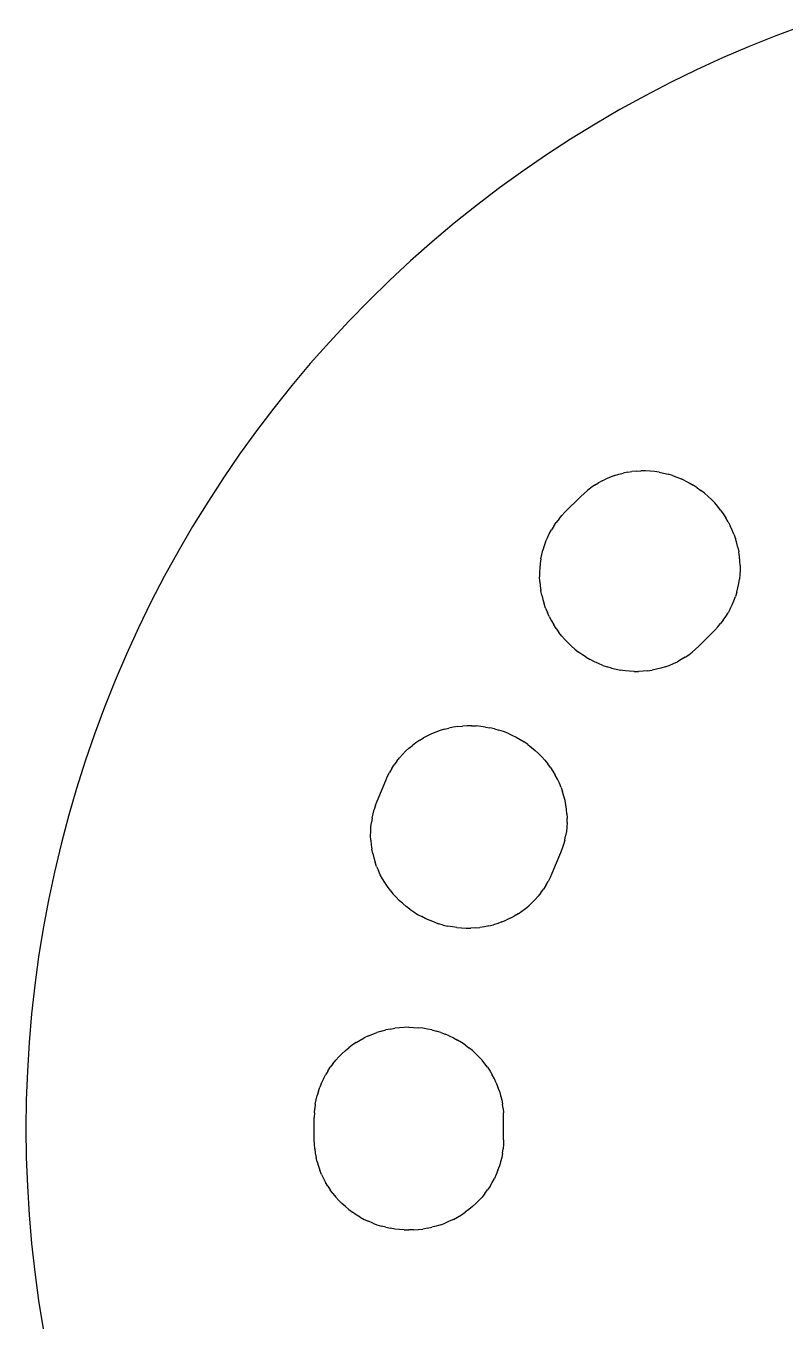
# Model space of a CAD drawing. Header units: millimetres. Extents: x 357 to 567, y 78 to 386.
# Drawn here: x 404.8 to 438.5, y 325.6 to 383.1 of the extents above; entities that cross this region are included whole.
import ezdxf

# ---------------------------------------------------------------- set-up
doc = ezdxf.new("R2010")
doc.units = ezdxf.units.MM
doc.header["$MEASUREMENT"] = 0
doc.layers.get('0').update_dxf_attribs({"linetype": 'CONTINUOUS'})

msp = doc.modelspace()

# ---------------------------------------------------------------- linework, layer by layer
at = {"color": 1}
for p, q in [((438.074, 382.704), (436.889, 382.231)), ((438.074, 382.704), (436.889, 382.231)), ((439.27, 383.149), (438.074, 382.704)), ((439.27, 383.149), (438.074, 382.704)), ((436.889, 382.231), (435.716, 381.728)), ((436.889, 382.231), (435.716, 381.728)), ((435.716, 381.728), (434.555, 381.196)), ((435.716, 381.728), (434.555, 381.196)), ((434.555, 381.196), (433.408, 380.636)), ((434.555, 381.196), (433.408, 380.636)), ((433.408, 380.636), (432.276, 380.049)), ((433.408, 380.636), (432.276, 380.049)), ((432.276, 380.049), (431.157, 379.433)), ((432.276, 380.049), (431.157, 379.433)), ((431.157, 379.433), (430.055, 378.791)), ((431.157, 379.433), (430.055, 378.791)), ((430.055, 378.791), (428.968, 378.121)), ((430.055, 378.791), (428.968, 378.121)), ((428.968, 378.121), (427.898, 377.425)), ((428.968, 378.121), (427.898, 377.425)), ((427.898, 377.425), (426.846, 376.703)), ((427.898, 377.425), (426.846, 376.703)), ((426.846, 376.703), (425.812, 375.956)), ((426.846, 376.703), (425.812, 375.956)), ((425.812, 375.956), (424.796, 375.183)), ((425.812, 375.956), (424.796, 375.183)), ((424.796, 375.183), (423.8, 374.385)), ((424.796, 375.183), (423.8, 374.385)), ((423.8, 374.385), (422.823, 373.564)), ((423.8, 374.385), (422.823, 373.564)), ((422.823, 373.564), (421.867, 372.718)), ((422.823, 373.564), (421.867, 372.718)), ((421.867, 372.718), (420.932, 371.85)), ((421.867, 372.718), (420.932, 371.85)), ((420.932, 371.85), (420.019, 370.958)), ((420.932, 371.85), (420.019, 370.958)), ((420.019, 370.958), (419.127, 370.045)), ((420.019, 370.958), (419.127, 370.045)), ((419.127, 370.045), (418.259, 369.11)), ((419.127, 370.045), (418.259, 369.11)), ((418.259, 369.11), (417.413, 368.154)), ((418.259, 369.11), (417.413, 368.154)), ((417.413, 368.154), (416.592, 367.177)), ((417.413, 368.154), (416.592, 367.177)), ((416.592, 367.177), (415.794, 366.181)), ((416.592, 367.177), (415.794, 366.181)), ((415.794, 366.181), (415.022, 365.165)), ((415.794, 366.181), (415.022, 365.165)), ((415.022, 365.165), (414.274, 364.131)), ((415.022, 365.165), (414.274, 364.131)), ((414.274, 364.131), (413.552, 363.078)), ((414.274, 364.131), (413.552, 363.078)), ((430.918, 363.185), (430.732, 363.117)), ((430.918, 363.185), (430.732, 363.117)), ((430.918, 363.185), (431.107, 363.244)), ((430.918, 363.185), (431.107, 363.244)), ((431.107, 363.244), (431.3, 363.293)), ((431.107, 363.244), (431.3, 363.293)), ((431.495, 363.332), (431.3, 363.293)), ((431.495, 363.332), (431.3, 363.293)), ((431.495, 363.332), (431.692, 363.361)), ((431.495, 363.332), (431.692, 363.361)), ((431.892, 363.381), (431.692, 363.361)), ((431.892, 363.381), (431.692, 363.361)), ((431.892, 363.381), (432.092, 363.391)), ((431.892, 363.381), (432.092, 363.391)), ((432.293, 363.391), (432.092, 363.391)), ((432.293, 363.391), (432.092, 363.391)), ((432.494, 363.381), (432.293, 363.391)), ((432.494, 363.381), (432.293, 363.391)), ((432.696, 363.362), (432.494, 363.381)), ((432.696, 363.362), (432.494, 363.381)), ((432.896, 363.332), (432.696, 363.362)), ((432.896, 363.332), (432.696, 363.362)), ((432.896, 363.332), (433.095, 363.293)), ((432.896, 363.332), (433.095, 363.293)), ((433.095, 363.293), (433.292, 363.244)), ((433.095, 363.293), (433.292, 363.244)), ((433.487, 363.186), (433.292, 363.244)), ((433.487, 363.186), (433.292, 363.244)), ((433.487, 363.186), (433.68, 363.118)), ((433.487, 363.186), (433.68, 363.118)), ((413.552, 363.078), (412.856, 362.009)), ((413.552, 363.078), (412.856, 362.009)), ((429.871, 362.644), (429.715, 362.524)), ((429.871, 362.644), (429.715, 362.524)), ((430.032, 362.756), (429.871, 362.644)), ((430.032, 362.756), (429.871, 362.644)), ((430.032, 362.756), (430.2, 362.859)), ((430.032, 362.756), (430.2, 362.859)), ((430.372, 362.954), (430.2, 362.859)), ((430.372, 362.954), (430.2, 362.859)), ((430.372, 362.954), (430.55, 363.04)), ((430.372, 362.954), (430.55, 363.04)), ((430.732, 363.117), (430.55, 363.04)), ((430.732, 363.117), (430.55, 363.04)), ((433.68, 363.118), (433.87, 363.041)), ((433.68, 363.118), (433.87, 363.041)), ((434.056, 362.955), (433.87, 363.041)), ((434.056, 362.955), (433.87, 363.041)), ((434.056, 362.955), (434.238, 362.86)), ((434.056, 362.955), (434.238, 362.86)), ((434.238, 362.86), (434.415, 362.756)), ((434.238, 362.86), (434.415, 362.756)), ((434.588, 362.645), (434.415, 362.756)), ((434.588, 362.645), (434.415, 362.756)), ((434.588, 362.645), (434.755, 362.525)), ((434.588, 362.645), (434.755, 362.525)), ((412.856, 362.009), (412.187, 360.922)), ((412.856, 362.009), (412.187, 360.922)), ((429.423, 362.261), (428.716, 361.554)), ((429.423, 362.261), (428.716, 361.554)), ((429.423, 362.261), (429.566, 362.396)), ((429.423, 362.261), (429.566, 362.396)), ((429.566, 362.396), (429.715, 362.524)), ((429.566, 362.396), (429.715, 362.524)), ((434.917, 362.397), (434.755, 362.525)), ((434.917, 362.397), (434.755, 362.525)), ((435.072, 362.262), (434.917, 362.397)), ((435.072, 362.262), (434.917, 362.397)), ((435.072, 362.262), (435.221, 362.12)), ((435.072, 362.262), (435.221, 362.12)), ((435.364, 361.97), (435.221, 362.12)), ((435.364, 361.97), (435.221, 362.12)), ((428.453, 361.262), (428.581, 361.411)), ((428.453, 361.262), (428.581, 361.411)), ((428.716, 361.554), (428.581, 361.411)), ((428.716, 361.554), (428.581, 361.411)), ((435.499, 361.815), (435.364, 361.97)), ((435.499, 361.815), (435.364, 361.97)), ((435.627, 361.653), (435.499, 361.815)), ((435.627, 361.653), (435.499, 361.815)), ((435.627, 361.653), (435.747, 361.486)), ((435.627, 361.653), (435.747, 361.486)), ((435.747, 361.486), (435.858, 361.313)), ((435.747, 361.486), (435.858, 361.313)), ((412.187, 360.922), (411.544, 359.819)), ((412.187, 360.922), (411.544, 359.819)), ((428.221, 360.945), (428.118, 360.778)), ((428.221, 360.945), (428.118, 360.778)), ((428.221, 360.945), (428.333, 361.107)), ((428.221, 360.945), (428.333, 361.107)), ((428.453, 361.262), (428.333, 361.107)), ((428.453, 361.262), (428.333, 361.107)), ((435.962, 361.136), (435.858, 361.313)), ((435.962, 361.136), (435.858, 361.313)), ((435.962, 361.136), (436.057, 360.954)), ((435.962, 361.136), (436.057, 360.954)), ((436.143, 360.768), (436.057, 360.954)), ((436.143, 360.768), (436.057, 360.954)), ((427.86, 360.245), (427.937, 360.427)), ((427.86, 360.245), (427.937, 360.427)), ((427.937, 360.427), (428.023, 360.605)), ((427.937, 360.427), (428.023, 360.605)), ((428.023, 360.605), (428.118, 360.778)), ((428.023, 360.605), (428.118, 360.778)), ((436.22, 360.578), (436.143, 360.768)), ((436.22, 360.578), (436.143, 360.768)), ((436.22, 360.578), (436.287, 360.386)), ((436.22, 360.578), (436.287, 360.386)), ((436.346, 360.19), (436.287, 360.386)), ((436.346, 360.19), (436.287, 360.386)), ((411.544, 359.819), (410.928, 358.701)), ((411.544, 359.819), (410.928, 358.701)), ((427.685, 359.677), (427.733, 359.87)), ((427.685, 359.677), (427.733, 359.87)), ((427.792, 360.059), (427.733, 359.87)), ((427.792, 360.059), (427.733, 359.87)), ((427.86, 360.245), (427.792, 360.059)), ((427.86, 360.245), (427.792, 360.059)), ((436.395, 359.993), (436.346, 360.19)), ((436.395, 359.993), (436.346, 360.19)), ((436.395, 359.993), (436.434, 359.794)), ((436.395, 359.993), (436.434, 359.794)), ((436.464, 359.593), (436.434, 359.794)), ((436.464, 359.593), (436.434, 359.794)), ((427.616, 359.284), (427.596, 359.085)), ((427.616, 359.284), (427.596, 359.085)), ((427.645, 359.482), (427.616, 359.284)), ((427.645, 359.482), (427.616, 359.284)), ((427.645, 359.482), (427.685, 359.677)), ((427.645, 359.482), (427.685, 359.677)), ((436.483, 359.392), (436.464, 359.593)), ((436.483, 359.392), (436.464, 359.593)), ((436.493, 359.191), (436.483, 359.392)), ((436.493, 359.191), (436.483, 359.392)), ((436.493, 359.191), (436.493, 358.99)), ((436.493, 359.191), (436.493, 358.99)), ((410.928, 358.701), (410.34, 357.569)), ((410.928, 358.701), (410.34, 357.569)), ((427.596, 359.085), (427.586, 358.885)), ((427.596, 359.085), (427.586, 358.885)), ((427.586, 358.885), (427.586, 358.684)), ((427.586, 358.885), (427.586, 358.684)), ((427.596, 358.483), (427.586, 358.684)), ((427.596, 358.483), (427.586, 358.684)), ((436.434, 358.393), (436.463, 358.591)), ((436.434, 358.393), (436.463, 358.591)), ((436.483, 358.79), (436.463, 358.591)), ((436.483, 358.79), (436.463, 358.591)), ((436.493, 358.99), (436.483, 358.79)), ((436.493, 358.99), (436.483, 358.79)), ((427.596, 358.483), (427.616, 358.282)), ((427.596, 358.483), (427.616, 358.282)), ((427.616, 358.282), (427.645, 358.081)), ((427.616, 358.282), (427.645, 358.081)), ((427.684, 357.882), (427.645, 358.081)), ((427.684, 357.882), (427.645, 358.081)), ((436.345, 358.005), (436.287, 357.816)), ((436.345, 358.005), (436.287, 357.816)), ((436.345, 358.005), (436.395, 358.198)), ((436.345, 358.005), (436.395, 358.198)), ((436.395, 358.198), (436.434, 358.393)), ((436.395, 358.198), (436.434, 358.393)), ((410.34, 357.569), (409.781, 356.422)), ((410.34, 357.569), (409.781, 356.422)), ((427.684, 357.882), (427.733, 357.685)), ((427.684, 357.882), (427.733, 357.685)), ((427.733, 357.685), (427.791, 357.489)), ((427.733, 357.685), (427.791, 357.489)), ((427.859, 357.297), (427.791, 357.489)), ((427.859, 357.297), (427.791, 357.489)), ((436.056, 357.27), (436.142, 357.448)), ((436.056, 357.27), (436.142, 357.448)), ((436.142, 357.448), (436.219, 357.63)), ((436.142, 357.448), (436.219, 357.63)), ((436.219, 357.63), (436.287, 357.816)), ((436.219, 357.63), (436.287, 357.816)), ((427.859, 357.297), (427.936, 357.107)), ((427.859, 357.297), (427.936, 357.107)), ((428.022, 356.921), (427.936, 357.107)), ((428.022, 356.921), (427.936, 357.107)), ((428.022, 356.921), (428.117, 356.739)), ((428.022, 356.921), (428.117, 356.739)), ((435.746, 356.768), (435.858, 356.93)), ((435.746, 356.768), (435.858, 356.93)), ((435.858, 356.93), (435.961, 357.097)), ((435.858, 356.93), (435.961, 357.097)), ((436.056, 357.27), (435.961, 357.097)), ((436.056, 357.27), (435.961, 357.097)), ((409.781, 356.422), (409.249, 355.261)), ((409.781, 356.422), (409.249, 355.261)), ((428.117, 356.739), (428.221, 356.562)), ((428.117, 356.739), (428.221, 356.562)), ((428.332, 356.389), (428.221, 356.562)), ((428.332, 356.389), (428.221, 356.562)), ((428.332, 356.389), (428.452, 356.222)), ((428.332, 356.389), (428.452, 356.222)), ((435.363, 356.321), (434.656, 355.614)), ((435.363, 356.321), (434.656, 355.614)), ((435.363, 356.321), (435.498, 356.464)), ((435.363, 356.321), (435.498, 356.464)), ((435.498, 356.464), (435.626, 356.613)), ((435.498, 356.464), (435.626, 356.613)), ((435.746, 356.768), (435.626, 356.613)), ((435.746, 356.768), (435.626, 356.613)), ((428.58, 356.06), (428.452, 356.222)), ((428.58, 356.06), (428.452, 356.222)), ((428.58, 356.06), (428.715, 355.905)), ((428.58, 356.06), (428.715, 355.905)), ((428.858, 355.756), (428.715, 355.905)), ((428.858, 355.756), (428.715, 355.905)), ((428.858, 355.756), (429.007, 355.613)), ((428.858, 355.756), (429.007, 355.613)), ((409.249, 355.261), (408.747, 354.088)), ((409.249, 355.261), (408.747, 354.088)), ((429.007, 355.613), (429.162, 355.478)), ((429.007, 355.613), (429.162, 355.478)), ((429.162, 355.478), (429.324, 355.35)), ((429.162, 355.478), (429.324, 355.35)), ((429.491, 355.23), (429.324, 355.35)), ((429.491, 355.23), (429.324, 355.35)), ((429.664, 355.119), (429.491, 355.23)), ((429.664, 355.119), (429.491, 355.23)), ((429.664, 355.119), (429.842, 355.015)), ((429.664, 355.119), (429.842, 355.015)), ((434.047, 355.119), (433.88, 355.016)), ((434.047, 355.119), (433.88, 355.016)), ((434.047, 355.119), (434.209, 355.231)), ((434.047, 355.119), (434.209, 355.231)), ((434.209, 355.231), (434.364, 355.351)), ((434.209, 355.231), (434.364, 355.351)), ((434.513, 355.479), (434.364, 355.351)), ((434.513, 355.479), (434.364, 355.351)), ((434.656, 355.614), (434.513, 355.479)), ((434.656, 355.614), (434.513, 355.479)), ((430.023, 354.92), (429.842, 355.015)), ((430.023, 354.92), (429.842, 355.015)), ((430.209, 354.834), (430.023, 354.92)), ((430.209, 354.834), (430.023, 354.92)), ((430.399, 354.757), (430.209, 354.834)), ((430.399, 354.757), (430.209, 354.834)), ((430.399, 354.757), (430.591, 354.69)), ((430.399, 354.757), (430.591, 354.69)), ((430.787, 354.631), (430.591, 354.69)), ((430.787, 354.631), (430.591, 354.69)), ((430.787, 354.631), (430.984, 354.582)), ((430.787, 354.631), (430.984, 354.582)), ((430.984, 354.582), (431.183, 354.543)), ((430.984, 354.582), (431.183, 354.543)), ((431.384, 354.514), (431.183, 354.543)), ((431.384, 354.514), (431.183, 354.543)), ((431.585, 354.494), (431.384, 354.514)), ((431.585, 354.494), (431.384, 354.514)), ((432.386, 354.514), (432.187, 354.494)), ((432.386, 354.514), (432.187, 354.494)), ((432.386, 354.514), (432.584, 354.543)), ((432.386, 354.514), (432.584, 354.543)), ((432.779, 354.583), (432.584, 354.543)), ((432.779, 354.583), (432.584, 354.543)), ((432.972, 354.631), (432.779, 354.583)), ((432.972, 354.631), (432.779, 354.583)), ((433.161, 354.69), (432.972, 354.631)), ((433.161, 354.69), (432.972, 354.631)), ((433.161, 354.69), (433.347, 354.758)), ((433.161, 354.69), (433.347, 354.758)), ((433.347, 354.758), (433.529, 354.835)), ((433.347, 354.758), (433.529, 354.835)), ((433.529, 354.835), (433.707, 354.921)), ((433.529, 354.835), (433.707, 354.921)), ((433.88, 355.016), (433.707, 354.921)), ((433.88, 355.016), (433.707, 354.921)), ((408.747, 354.088), (408.273, 352.903)), ((408.747, 354.088), (408.273, 352.903)), ((431.786, 354.484), (431.585, 354.494)), ((431.786, 354.484), (431.585, 354.494)), ((431.786, 354.484), (431.987, 354.484)), ((431.786, 354.484), (431.987, 354.484)), ((432.187, 354.494), (431.987, 354.484)), ((432.187, 354.494), (431.987, 354.484)), ((408.273, 352.903), (407.828, 351.707)), ((408.273, 352.903), (407.828, 351.707)), ((407.828, 351.707), (407.413, 350.5)), ((407.828, 351.707), (407.413, 350.5)), ((422.615, 351.631), (422.439, 351.537)), ((422.615, 351.631), (422.439, 351.537)), ((422.797, 351.717), (422.615, 351.631)), ((422.797, 351.717), (422.615, 351.631)), ((422.982, 351.794), (422.797, 351.717)), ((422.982, 351.794), (422.797, 351.717)), ((423.172, 351.862), (422.982, 351.794)), ((423.172, 351.862), (422.982, 351.794)), ((423.365, 351.921), (423.172, 351.862)), ((423.365, 351.921), (423.172, 351.862)), ((423.365, 351.921), (423.562, 351.97)), ((423.365, 351.921), (423.562, 351.97)), ((423.761, 352.01), (423.562, 351.97)), ((423.761, 352.01), (423.562, 351.97)), ((423.962, 352.041), (423.761, 352.01)), ((423.962, 352.041), (423.761, 352.01)), ((423.962, 352.041), (424.165, 352.061)), ((423.962, 352.041), (424.165, 352.061)), ((424.369, 352.073), (424.165, 352.061)), ((424.369, 352.073), (424.165, 352.061)), ((424.573, 352.074), (424.369, 352.073)), ((424.573, 352.074), (424.369, 352.073)), ((424.573, 352.074), (424.778, 352.066)), ((424.573, 352.074), (424.778, 352.066)), ((424.982, 352.048), (424.778, 352.066)), ((424.982, 352.048), (424.778, 352.066)), ((425.186, 352.02), (424.982, 352.048)), ((425.186, 352.02), (424.982, 352.048)), ((425.186, 352.02), (425.388, 351.983)), ((425.186, 352.02), (425.388, 351.983)), ((425.589, 351.936), (425.388, 351.983)), ((425.589, 351.936), (425.388, 351.983)), ((425.589, 351.936), (425.787, 351.88)), ((425.589, 351.936), (425.787, 351.88)), ((425.982, 351.815), (425.787, 351.88)), ((425.982, 351.815), (425.787, 351.88)), ((426.175, 351.74), (425.982, 351.815)), ((426.175, 351.74), (425.982, 351.815)), ((426.175, 351.74), (426.363, 351.657)), ((426.175, 351.74), (426.363, 351.657)), ((426.363, 351.657), (426.547, 351.565)), ((426.363, 351.657), (426.547, 351.565)), ((421.645, 350.944), (421.791, 351.078)), ((421.645, 350.944), (421.791, 351.078)), ((421.791, 351.078), (421.943, 351.204)), ((421.791, 351.078), (421.943, 351.204)), ((422.103, 351.323), (421.943, 351.204)), ((422.103, 351.323), (421.943, 351.204)), ((422.268, 351.434), (422.103, 351.323)), ((422.268, 351.434), (422.103, 351.323)), ((422.268, 351.434), (422.439, 351.537)), ((422.268, 351.434), (422.439, 351.537)), ((426.547, 351.565), (426.727, 351.464)), ((426.547, 351.565), (426.727, 351.464)), ((426.727, 351.464), (426.902, 351.356)), ((426.727, 351.464), (426.902, 351.356)), ((427.071, 351.239), (426.902, 351.356)), ((427.071, 351.239), (426.902, 351.356)), ((427.071, 351.239), (427.235, 351.114)), ((427.071, 351.239), (427.235, 351.114)), ((427.235, 351.114), (427.392, 350.983)), ((427.235, 351.114), (427.392, 350.983)), ((407.413, 350.5), (407.028, 349.284)), ((407.413, 350.5), (407.028, 349.284)), ((421.252, 350.502), (421.137, 350.342)), ((421.252, 350.502), (421.137, 350.342)), ((421.252, 350.502), (421.375, 350.655)), ((421.252, 350.502), (421.375, 350.655)), ((421.506, 350.803), (421.375, 350.655)), ((421.506, 350.803), (421.375, 350.655)), ((421.645, 350.944), (421.506, 350.803)), ((421.645, 350.944), (421.506, 350.803)), ((427.543, 350.844), (427.392, 350.983)), ((427.543, 350.844), (427.392, 350.983)), ((427.687, 350.698), (427.543, 350.844)), ((427.687, 350.698), (427.543, 350.844)), ((427.687, 350.698), (427.823, 350.546)), ((427.687, 350.698), (427.823, 350.546)), ((427.823, 350.546), (427.952, 350.388)), ((427.823, 350.546), (427.952, 350.388)), ((420.843, 349.831), (420.932, 350.006)), ((420.843, 349.831), (420.932, 350.006)), ((421.03, 350.177), (420.932, 350.006)), ((421.03, 350.177), (420.932, 350.006)), ((421.03, 350.177), (421.137, 350.342)), ((421.03, 350.177), (421.137, 350.342)), ((428.072, 350.224), (427.952, 350.388)), ((428.072, 350.224), (427.952, 350.388)), ((428.072, 350.224), (428.185, 350.055)), ((428.072, 350.224), (428.185, 350.055)), ((428.185, 350.055), (428.289, 349.882)), ((428.185, 350.055), (428.289, 349.882)), ((420.381, 348.728), (420.763, 349.652)), ((420.381, 348.728), (420.763, 349.652)), ((420.763, 349.652), (420.843, 349.831)), ((420.763, 349.652), (420.843, 349.831)), ((428.384, 349.703), (428.289, 349.882)), ((428.384, 349.703), (428.289, 349.882)), ((428.47, 349.521), (428.384, 349.703)), ((428.47, 349.521), (428.384, 349.703)), ((428.547, 349.336), (428.47, 349.521)), ((428.547, 349.336), (428.47, 349.521)), ((428.547, 349.336), (428.614, 349.147)), ((428.547, 349.336), (428.614, 349.147)), ((407.028, 349.284), (406.672, 348.058)), ((407.028, 349.284), (406.672, 348.058)), ((428.672, 348.955), (428.614, 349.147)), ((428.672, 348.955), (428.614, 349.147)), ((428.721, 348.761), (428.672, 348.955)), ((428.721, 348.761), (428.672, 348.955)), ((428.759, 348.566), (428.721, 348.761)), ((428.759, 348.566), (428.721, 348.761)), ((420.198, 348.168), (420.25, 348.358)), ((420.198, 348.168), (420.25, 348.358)), ((420.31, 348.545), (420.25, 348.358)), ((420.31, 348.545), (420.25, 348.358)), ((420.31, 348.545), (420.381, 348.728)), ((420.31, 348.545), (420.381, 348.728)), ((428.787, 348.369), (428.759, 348.566)), ((428.787, 348.369), (428.759, 348.566)), ((428.806, 348.172), (428.787, 348.369)), ((428.806, 348.172), (428.787, 348.369)), ((406.672, 348.058), (406.347, 346.824)), ((406.672, 348.058), (406.347, 346.824)), ((420.104, 347.586), (420.125, 347.782)), ((420.104, 347.586), (420.125, 347.782)), ((420.157, 347.976), (420.125, 347.782)), ((420.157, 347.976), (420.125, 347.782)), ((420.157, 347.976), (420.198, 348.168)), ((420.157, 347.976), (420.198, 348.168)), ((428.813, 347.776), (428.801, 347.579)), ((428.813, 347.776), (428.801, 347.579)), ((428.806, 348.172), (428.815, 347.974)), ((428.806, 348.172), (428.815, 347.974)), ((428.813, 347.776), (428.815, 347.974)), ((428.813, 347.776), (428.815, 347.974)), ((420.09, 347.191), (420.092, 347.389)), ((420.09, 347.191), (420.092, 347.389)), ((420.099, 346.994), (420.09, 347.191)), ((420.099, 346.994), (420.09, 347.191)), ((420.092, 347.389), (420.104, 347.586)), ((420.092, 347.389), (420.104, 347.586)), ((428.707, 346.997), (428.748, 347.189)), ((428.707, 346.997), (428.748, 347.189)), ((428.78, 347.383), (428.748, 347.189)), ((428.78, 347.383), (428.748, 347.189)), ((428.801, 347.579), (428.78, 347.383)), ((428.801, 347.579), (428.78, 347.383)), ((406.347, 346.824), (406.052, 345.582)), ((406.347, 346.824), (406.052, 345.582)), ((420.099, 346.994), (420.117, 346.796)), ((420.099, 346.994), (420.117, 346.796)), ((420.117, 346.796), (420.146, 346.599)), ((420.117, 346.796), (420.146, 346.599)), ((420.184, 346.404), (420.146, 346.599)), ((420.184, 346.404), (420.146, 346.599)), ((428.595, 346.621), (428.524, 346.437)), ((428.595, 346.621), (428.524, 346.437)), ((428.655, 346.807), (428.595, 346.621)), ((428.655, 346.807), (428.595, 346.621)), ((428.707, 346.997), (428.655, 346.807)), ((428.707, 346.997), (428.655, 346.807)), ((420.184, 346.404), (420.232, 346.21)), ((420.184, 346.404), (420.232, 346.21)), ((420.232, 346.21), (420.29, 346.019)), ((420.232, 346.21), (420.29, 346.019)), ((420.358, 345.83), (420.29, 346.019)), ((420.358, 345.83), (420.29, 346.019)), ((428.524, 346.437), (428.141, 345.513)), ((428.524, 346.437), (428.141, 345.513)), ((406.052, 345.582), (405.787, 344.333)), ((406.052, 345.582), (405.787, 344.333)), ((420.358, 345.83), (420.435, 345.644)), ((420.358, 345.83), (420.435, 345.644)), ((420.521, 345.462), (420.435, 345.644)), ((420.521, 345.462), (420.435, 345.644)), ((420.616, 345.284), (420.521, 345.462)), ((420.616, 345.284), (420.521, 345.462)), ((428.062, 345.334), (427.973, 345.159)), ((428.062, 345.334), (427.973, 345.159)), ((428.141, 345.513), (428.062, 345.334)), ((428.141, 345.513), (428.062, 345.334)), ((420.72, 345.11), (420.616, 345.284)), ((420.72, 345.11), (420.616, 345.284)), ((420.832, 344.941), (420.72, 345.11)), ((420.832, 344.941), (420.72, 345.11)), ((420.953, 344.777), (420.832, 344.941)), ((420.953, 344.777), (420.832, 344.941)), ((420.953, 344.777), (421.082, 344.619)), ((420.953, 344.777), (421.082, 344.619)), ((427.653, 344.664), (427.768, 344.823)), ((427.653, 344.664), (427.768, 344.823)), ((427.875, 344.989), (427.768, 344.823)), ((427.875, 344.989), (427.768, 344.823)), ((427.875, 344.989), (427.973, 345.159)), ((427.875, 344.989), (427.973, 345.159)), ((405.787, 344.333), (405.554, 343.079)), ((405.787, 344.333), (405.554, 343.079)), ((421.082, 344.619), (421.218, 344.467)), ((421.082, 344.619), (421.218, 344.467)), ((421.218, 344.467), (421.362, 344.322)), ((421.218, 344.467), (421.362, 344.322)), ((421.513, 344.183), (421.362, 344.322)), ((421.513, 344.183), (421.362, 344.322)), ((421.67, 344.051), (421.513, 344.183)), ((421.67, 344.051), (421.513, 344.183)), ((427.26, 344.222), (427.114, 344.088)), ((427.26, 344.222), (427.114, 344.088)), ((427.26, 344.222), (427.399, 344.362)), ((427.26, 344.222), (427.399, 344.362)), ((427.399, 344.362), (427.53, 344.51)), ((427.399, 344.362), (427.53, 344.51)), ((427.653, 344.664), (427.53, 344.51)), ((427.653, 344.664), (427.53, 344.51)), ((421.833, 343.926), (421.67, 344.051)), ((421.833, 343.926), (421.67, 344.051)), ((421.833, 343.926), (422.003, 343.81)), ((421.833, 343.926), (422.003, 343.81)), ((422.003, 343.81), (422.178, 343.701)), ((422.003, 343.81), (422.178, 343.701)), ((422.178, 343.701), (422.357, 343.601)), ((422.178, 343.701), (422.357, 343.601)), ((422.542, 343.509), (422.357, 343.601)), ((422.542, 343.509), (422.357, 343.601)), ((426.29, 343.534), (426.466, 343.628)), ((426.29, 343.534), (426.466, 343.628)), ((426.637, 343.731), (426.466, 343.628)), ((426.637, 343.731), (426.466, 343.628)), ((426.637, 343.731), (426.802, 343.842)), ((426.637, 343.731), (426.802, 343.842)), ((426.802, 343.842), (426.962, 343.961)), ((426.802, 343.842), (426.962, 343.961)), ((426.962, 343.961), (427.114, 344.088)), ((426.962, 343.961), (427.114, 344.088)), ((405.554, 343.079), (405.351, 341.819)), ((405.554, 343.079), (405.351, 341.819)), ((422.73, 343.425), (422.542, 343.509)), ((422.73, 343.425), (422.542, 343.509)), ((422.923, 343.351), (422.73, 343.425)), ((422.923, 343.351), (422.73, 343.425)), ((422.923, 343.351), (423.118, 343.285)), ((422.923, 343.351), (423.118, 343.285)), ((423.316, 343.229), (423.118, 343.285)), ((423.316, 343.229), (423.118, 343.285)), ((423.316, 343.229), (423.517, 343.183)), ((423.316, 343.229), (423.517, 343.183)), ((423.719, 343.145), (423.517, 343.183)), ((423.719, 343.145), (423.517, 343.183)), ((423.923, 343.118), (423.719, 343.145)), ((423.923, 343.118), (423.719, 343.145)), ((423.923, 343.118), (424.127, 343.1)), ((423.923, 343.118), (424.127, 343.1)), ((424.127, 343.1), (424.332, 343.091)), ((424.127, 343.1), (424.332, 343.091)), ((424.332, 343.091), (424.536, 343.093)), ((424.332, 343.091), (424.536, 343.093)), ((424.74, 343.104), (424.536, 343.093)), ((424.74, 343.104), (424.536, 343.093)), ((424.74, 343.104), (424.943, 343.125)), ((424.74, 343.104), (424.943, 343.125)), ((425.144, 343.155), (424.943, 343.125)), ((425.144, 343.155), (424.943, 343.125)), ((425.343, 343.195), (425.144, 343.155)), ((425.343, 343.195), (425.144, 343.155)), ((425.343, 343.195), (425.539, 343.244)), ((425.343, 343.195), (425.539, 343.244)), ((425.733, 343.303), (425.539, 343.244)), ((425.733, 343.303), (425.539, 343.244)), ((425.922, 343.371), (425.733, 343.303)), ((425.922, 343.371), (425.733, 343.303)), ((425.922, 343.371), (426.108, 343.448)), ((425.922, 343.371), (426.108, 343.448)), ((426.29, 343.534), (426.108, 343.448)), ((426.29, 343.534), (426.108, 343.448)), ((405.351, 341.819), (405.179, 340.554)), ((405.351, 341.819), (405.179, 340.554)), ((405.179, 340.554), (405.039, 339.286)), ((405.179, 340.554), (405.039, 339.286)), ((405.039, 339.286), (404.929, 338.014)), ((405.039, 339.286), (404.929, 338.014)), ((420.181, 338.384), (420.373, 338.455)), ((420.181, 338.384), (420.373, 338.455)), ((420.569, 338.517), (420.373, 338.455)), ((420.569, 338.517), (420.373, 338.455)), ((420.569, 338.517), (420.768, 338.569)), ((420.569, 338.517), (420.768, 338.569)), ((420.969, 338.612), (420.768, 338.569)), ((420.969, 338.612), (420.768, 338.569)), ((420.969, 338.612), (421.172, 338.646)), ((420.969, 338.612), (421.172, 338.646)), ((421.377, 338.67), (421.172, 338.646)), ((421.377, 338.67), (421.172, 338.646)), ((421.582, 338.684), (421.377, 338.67)), ((421.582, 338.684), (421.377, 338.67)), ((421.788, 338.689), (421.582, 338.684)), ((421.788, 338.689), (421.582, 338.684)), ((421.788, 338.689), (421.994, 338.684)), ((421.788, 338.689), (421.994, 338.684)), ((421.994, 338.684), (422.2, 338.67)), ((421.994, 338.684), (422.2, 338.67)), ((422.404, 338.646), (422.2, 338.67)), ((422.404, 338.646), (422.2, 338.67)), ((422.608, 338.612), (422.404, 338.646)), ((422.608, 338.612), (422.404, 338.646)), ((422.809, 338.569), (422.608, 338.612)), ((422.809, 338.569), (422.608, 338.612)), ((422.809, 338.569), (423.007, 338.517)), ((422.809, 338.569), (423.007, 338.517)), ((423.203, 338.455), (423.007, 338.517)), ((423.203, 338.455), (423.007, 338.517)), ((423.203, 338.455), (423.396, 338.384)), ((423.203, 338.455), (423.396, 338.384)), ((404.929, 338.014), (404.851, 336.74)), ((404.929, 338.014), (404.851, 336.74)), ((419.286, 337.902), (419.124, 337.781)), ((419.286, 337.902), (419.124, 337.781)), ((419.455, 338.015), (419.286, 337.902)), ((419.455, 338.015), (419.286, 337.902)), ((419.455, 338.015), (419.629, 338.12)), ((419.455, 338.015), (419.629, 338.12)), ((419.629, 338.12), (419.808, 338.217)), ((419.629, 338.12), (419.808, 338.217)), ((419.993, 338.305), (419.808, 338.217)), ((419.993, 338.305), (419.808, 338.217)), ((419.993, 338.305), (420.181, 338.384)), ((419.993, 338.305), (420.181, 338.384)), ((423.584, 338.305), (423.396, 338.384)), ((423.584, 338.305), (423.396, 338.384)), ((423.584, 338.305), (423.768, 338.217)), ((423.584, 338.305), (423.768, 338.217)), ((423.768, 338.217), (423.947, 338.12)), ((423.768, 338.217), (423.947, 338.12)), ((424.122, 338.015), (423.947, 338.12)), ((424.122, 338.015), (423.947, 338.12)), ((424.29, 337.902), (424.122, 338.015)), ((424.29, 337.902), (424.122, 338.015)), ((424.29, 337.902), (424.453, 337.781)), ((424.29, 337.902), (424.453, 337.781)), ((418.541, 337.226), (418.676, 337.375)), ((418.541, 337.226), (418.676, 337.375)), ((418.818, 337.517), (418.676, 337.375)), ((418.818, 337.517), (418.676, 337.375)), ((418.968, 337.653), (418.818, 337.517)), ((418.968, 337.653), (418.818, 337.517)), ((418.968, 337.653), (419.124, 337.781)), ((418.968, 337.653), (419.124, 337.781)), ((424.609, 337.653), (424.453, 337.781)), ((424.609, 337.653), (424.453, 337.781)), ((424.609, 337.653), (424.758, 337.517)), ((424.609, 337.653), (424.758, 337.517)), ((424.9, 337.375), (424.758, 337.517)), ((424.9, 337.375), (424.758, 337.517)), ((424.9, 337.375), (425.035, 337.226)), ((424.9, 337.375), (425.035, 337.226)), ((404.851, 336.74), (404.804, 335.465)), ((404.851, 336.74), (404.804, 335.465)), ((418.186, 336.745), (418.084, 336.574)), ((418.186, 336.745), (418.084, 336.574)), ((418.186, 336.745), (418.296, 336.911)), ((418.186, 336.745), (418.296, 336.911)), ((418.415, 337.072), (418.296, 336.911)), ((418.415, 337.072), (418.296, 336.911)), ((418.415, 337.072), (418.541, 337.226)), ((418.415, 337.072), (418.541, 337.226)), ((425.162, 337.072), (425.035, 337.226)), ((425.162, 337.072), (425.035, 337.226)), ((425.28, 336.911), (425.162, 337.072)), ((425.28, 336.911), (425.162, 337.072)), ((425.28, 336.911), (425.391, 336.745)), ((425.28, 336.911), (425.391, 336.745)), ((425.391, 336.745), (425.492, 336.574)), ((425.391, 336.745), (425.492, 336.574)), ((417.908, 336.22), (417.834, 336.036)), ((417.908, 336.22), (417.834, 336.036)), ((417.992, 336.399), (417.908, 336.22)), ((417.992, 336.399), (417.908, 336.22)), ((417.992, 336.399), (418.084, 336.574)), ((417.992, 336.399), (418.084, 336.574)), ((425.585, 336.399), (425.492, 336.574)), ((425.585, 336.399), (425.492, 336.574)), ((425.669, 336.22), (425.585, 336.399)), ((425.669, 336.22), (425.585, 336.399)), ((425.669, 336.22), (425.743, 336.036)), ((425.669, 336.22), (425.743, 336.036)), ((417.669, 335.469), (417.714, 335.661)), ((417.669, 335.469), (417.714, 335.661)), ((417.769, 335.85), (417.714, 335.661)), ((417.769, 335.85), (417.714, 335.661)), ((417.769, 335.85), (417.834, 336.036)), ((417.769, 335.85), (417.834, 336.036)), ((425.807, 335.85), (425.743, 336.036)), ((425.807, 335.85), (425.743, 336.036)), ((425.807, 335.85), (425.862, 335.661)), ((425.807, 335.85), (425.862, 335.661)), ((425.862, 335.661), (425.908, 335.469)), ((425.862, 335.661), (425.908, 335.469)), ((404.804, 335.465), (404.788, 334.189)), ((404.804, 335.465), (404.788, 334.189)), ((417.593, 334.885), (417.609, 335.081)), ((417.593, 334.885), (417.609, 335.081)), ((417.634, 335.276), (417.609, 335.081)), ((417.634, 335.276), (417.609, 335.081)), ((417.634, 335.276), (417.669, 335.469)), ((417.634, 335.276), (417.669, 335.469)), ((425.908, 335.469), (425.943, 335.276)), ((425.908, 335.469), (425.943, 335.276)), ((425.968, 335.081), (425.943, 335.276)), ((425.968, 335.081), (425.943, 335.276)), ((425.968, 335.081), (425.983, 334.885)), ((425.968, 335.081), (425.983, 334.885)), ((417.593, 334.885), (417.588, 334.689)), ((417.593, 334.885), (417.588, 334.689)), ((417.588, 333.689), (417.588, 334.689)), ((417.588, 333.689), (417.588, 334.689)), ((425.988, 334.689), (425.983, 334.885)), ((425.988, 334.689), (425.983, 334.885)), ((425.988, 333.689), (425.988, 334.689)), ((425.988, 333.689), (425.988, 334.689)), ((404.788, 334.189), (404.804, 332.913)), ((404.788, 334.189), (404.804, 332.913)), ((417.593, 333.492), (417.588, 333.689)), ((417.593, 333.492), (417.588, 333.689)), ((417.609, 333.297), (417.593, 333.492)), ((417.609, 333.297), (417.593, 333.492)), ((417.609, 333.297), (417.634, 333.102)), ((417.609, 333.297), (417.634, 333.102)), ((425.943, 333.102), (425.968, 333.297)), ((425.943, 333.102), (425.968, 333.297)), ((425.983, 333.492), (425.968, 333.297)), ((425.983, 333.492), (425.968, 333.297)), ((425.988, 333.689), (425.983, 333.492)), ((425.988, 333.689), (425.983, 333.492)), ((404.804, 332.913), (404.851, 331.637)), ((404.804, 332.913), (404.851, 331.637)), ((417.634, 333.102), (417.669, 332.908)), ((417.634, 333.102), (417.669, 332.908)), ((417.714, 332.717), (417.669, 332.908)), ((417.714, 332.717), (417.669, 332.908)), ((417.714, 332.717), (417.769, 332.528)), ((417.714, 332.717), (417.769, 332.528)), ((425.862, 332.717), (425.807, 332.528)), ((425.862, 332.717), (425.807, 332.528)), ((425.908, 332.908), (425.862, 332.717)), ((425.908, 332.908), (425.862, 332.717)), ((425.943, 333.102), (425.908, 332.908)), ((425.943, 333.102), (425.908, 332.908)), ((417.769, 332.528), (417.834, 332.341)), ((417.769, 332.528), (417.834, 332.341)), ((417.908, 332.158), (417.834, 332.341)), ((417.908, 332.158), (417.834, 332.341)), ((417.908, 332.158), (417.992, 331.979)), ((417.908, 332.158), (417.992, 331.979)), ((425.669, 332.158), (425.585, 331.979)), ((425.669, 332.158), (425.585, 331.979)), ((425.743, 332.341), (425.669, 332.158)), ((425.743, 332.341), (425.669, 332.158)), ((425.743, 332.341), (425.807, 332.528)), ((425.743, 332.341), (425.807, 332.528)), ((404.851, 331.637), (404.929, 330.363)), ((404.851, 331.637), (404.929, 330.363)), ((417.992, 331.979), (418.084, 331.803)), ((417.992, 331.979), (418.084, 331.803)), ((418.186, 331.632), (418.084, 331.803)), ((418.186, 331.632), (418.084, 331.803)), ((418.186, 331.632), (418.296, 331.466)), ((418.186, 331.632), (418.296, 331.466)), ((425.391, 331.632), (425.28, 331.466)), ((425.391, 331.632), (425.28, 331.466)), ((425.391, 331.632), (425.492, 331.803)), ((425.391, 331.632), (425.492, 331.803)), ((425.492, 331.803), (425.585, 331.979)), ((425.492, 331.803), (425.585, 331.979)), ((418.415, 331.306), (418.296, 331.466)), ((418.415, 331.306), (418.296, 331.466)), ((418.415, 331.306), (418.541, 331.151)), ((418.415, 331.306), (418.541, 331.151)), ((418.676, 331.003), (418.541, 331.151)), ((418.676, 331.003), (418.541, 331.151)), ((418.676, 331.003), (418.818, 330.86)), ((418.676, 331.003), (418.818, 330.86)), ((424.9, 331.003), (424.758, 330.86)), ((424.9, 331.003), (424.758, 330.86)), ((424.9, 331.003), (425.035, 331.151)), ((424.9, 331.003), (425.035, 331.151)), ((425.162, 331.306), (425.035, 331.151)), ((425.162, 331.306), (425.035, 331.151)), ((425.162, 331.306), (425.28, 331.466)), ((425.162, 331.306), (425.28, 331.466)), ((404.929, 330.363), (405.039, 329.092)), ((404.929, 330.363), (405.039, 329.092)), ((418.968, 330.725), (418.818, 330.86)), ((418.968, 330.725), (418.818, 330.86)), ((419.124, 330.597), (418.968, 330.725)), ((419.124, 330.597), (418.968, 330.725)), ((419.124, 330.597), (419.286, 330.476)), ((419.124, 330.597), (419.286, 330.476)), ((419.455, 330.363), (419.286, 330.476)), ((419.455, 330.363), (419.286, 330.476)), ((419.629, 330.258), (419.455, 330.363)), ((419.629, 330.258), (419.455, 330.363)), ((423.947, 330.258), (424.122, 330.363)), ((423.947, 330.258), (424.122, 330.363)), ((424.122, 330.363), (424.29, 330.476)), ((424.122, 330.363), (424.29, 330.476)), ((424.453, 330.597), (424.29, 330.476)), ((424.453, 330.597), (424.29, 330.476)), ((424.609, 330.725), (424.453, 330.597)), ((424.609, 330.725), (424.453, 330.597)), ((424.609, 330.725), (424.758, 330.86)), ((424.609, 330.725), (424.758, 330.86)), ((419.629, 330.258), (419.808, 330.161)), ((419.629, 330.258), (419.808, 330.161)), ((419.808, 330.161), (419.993, 330.073)), ((419.808, 330.161), (419.993, 330.073)), ((420.181, 329.993), (419.993, 330.073)), ((420.181, 329.993), (419.993, 330.073)), ((420.181, 329.993), (420.373, 329.923)), ((420.181, 329.993), (420.373, 329.923)), ((420.373, 329.923), (420.569, 329.861)), ((420.373, 329.923), (420.569, 329.861)), ((420.768, 329.809), (420.569, 329.861)), ((420.768, 329.809), (420.569, 329.861)), ((420.768, 329.809), (420.969, 329.766)), ((420.768, 329.809), (420.969, 329.766)), ((421.172, 329.732), (420.969, 329.766)), ((421.172, 329.732), (420.969, 329.766)), ((422.608, 329.766), (422.404, 329.732)), ((422.608, 329.766), (422.404, 329.732)), ((422.608, 329.766), (422.809, 329.809)), ((422.608, 329.766), (422.809, 329.809)), ((423.007, 329.861), (422.809, 329.809)), ((423.007, 329.861), (422.809, 329.809)), ((423.203, 329.923), (423.007, 329.861)), ((423.203, 329.923), (423.007, 329.861)), ((423.203, 329.923), (423.396, 329.993)), ((423.203, 329.923), (423.396, 329.993)), ((423.584, 330.073), (423.396, 329.993)), ((423.584, 330.073), (423.396, 329.993)), ((423.768, 330.161), (423.584, 330.073)), ((423.768, 330.161), (423.584, 330.073)), ((423.768, 330.161), (423.947, 330.258)), ((423.768, 330.161), (423.947, 330.258)), ((421.377, 329.708), (421.172, 329.732)), ((421.377, 329.708), (421.172, 329.732)), ((421.582, 329.694), (421.377, 329.708)), ((421.582, 329.694), (421.377, 329.708)), ((421.582, 329.694), (421.788, 329.689)), ((421.582, 329.694), (421.788, 329.689)), ((421.994, 329.694), (421.788, 329.689)), ((421.994, 329.694), (421.788, 329.689)), ((421.994, 329.694), (422.2, 329.708)), ((421.994, 329.694), (422.2, 329.708)), ((422.2, 329.708), (422.404, 329.732)), ((422.2, 329.708), (422.404, 329.732)), ((405.039, 329.092), (405.179, 327.823)), ((405.039, 329.092), (405.179, 327.823)), ((405.179, 327.823), (405.351, 326.559)), ((405.179, 327.823), (405.351, 326.559)), ((405.351, 326.559), (405.554, 325.299)), ((405.351, 326.559), (405.554, 325.299))]:
    msp.add_line(p, q, dxfattribs=at)

doc.saveas('drawing.dxf')
